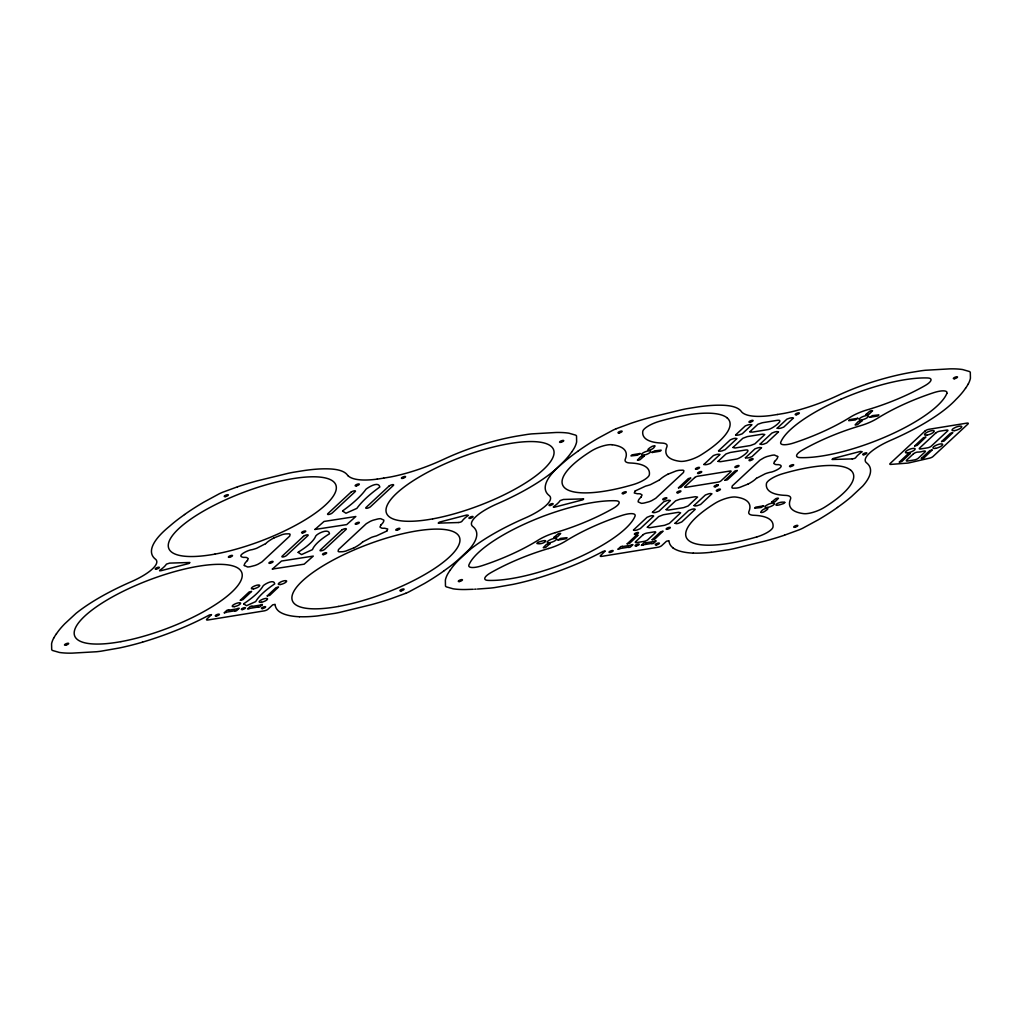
<?xml version="1.0" encoding="UTF-8"?>
<svg xmlns="http://www.w3.org/2000/svg" width="1022" height="1022" viewBox="0 0 1022 1022"><rect width="100%" height="100%" fill="white"/><g stroke="black" fill="none" stroke-linecap="round" stroke-linejoin="round"><path stroke-width="1.5" d="M56.44 633.742L58.522 630.906A143.591 41.506 -20.8 0 1 64.871 623.688L76.037 613.353A107.233 30.992 -20.8 0 1 131.11 581.774A37.392 10.808 -20.8 0 0 155.433 559.149A107.259 31.005 -20.8 0 1 169.192 526.573L170.406 525.525A143.591 41.506 -20.8 0 1 180.115 517.771L184.56 514.551M450.229 570.11L452.299 567.274A143.591 41.506 -20.8 0 1 458.648 560.069L469.826 549.721M571.771 451.89L569.701 454.726A143.591 41.506 -20.8 0 1 563.352 461.931L562.33 462.953A107.259 31.005 -20.8 0 1 497.126 503.859A37.392 10.808 -20.8 0 0 472.79 526.483A107.195 30.979 -20.8 0 1 468.894 549.772L457.818 560.107A143.591 41.506 -20.8 0 1 448.109 567.862L443.663 571.068M965.56 388.258L963.478 391.094A143.591 41.506 -20.8 0 1 957.129 398.312L956.107 399.321A107.259 31.005 -20.8 0 1 890.903 440.227A37.392 10.808 -20.8 0 0 866.567 462.851A107.195 30.979 -20.8 0 1 862.67 486.14L851.594 496.475A143.591 41.506 -20.8 0 1 841.885 504.229L837.44 507.449M247.375 560.554L248.269 558.6L246.724 557.565A14.64 4.229 -20.8 0 0 243.594 557.399C235.022 556.147 248.729 549.785 251.859 549.721A14.64 4.229 -20.8 0 0 256.714 548.265L265.452 543.742M380.848 525.065L379.954 527.033L381.5 528.067A14.64 4.229 -20.8 0 0 384.63 528.233L387.734 529.013L386.801 531.057M641.152 496.935L642.046 494.967L640.5 493.933A14.64 4.229 -20.8 0 0 637.37 493.767L634.253 492.987L635.199 490.943M774.625 461.446L773.731 463.4L775.276 464.435A14.64 4.229 -20.8 0 0 778.406 464.601C786.978 465.853 773.271 472.215 770.141 472.279A14.64 4.229 -20.8 0 0 765.286 473.735L756.548 478.258M386.827 531.044L376.364 535.911A14.64 4.229 -20.8 0 0 371.497 537.368L362.759 541.89M635.173 490.956L645.636 486.089A14.64 4.229 -20.8 0 0 650.503 484.632L659.228 480.11M262.13 604.807L260.086 606.71A2.325 0.664 -20.8 0 1 259.511 607.119L257.991 607.323A2.376 0.69 -20.8 0 1 258.247 607.004L249.687 608.397A2.325 0.664 -20.8 0 1 249.113 608.805L247.592 608.997A2.376 0.69 -20.8 0 1 247.848 608.69L249.892 606.787A2.325 0.664 -20.8 0 1 250.467 606.365L252 606.123A2.376 0.69 -20.8 0 1 251.731 606.493L260.291 605.101A2.325 0.664 -20.8 0 1 260.865 604.692L262.399 604.436A2.376 0.69 -20.8 0 1 262.13 604.807M578.337 450.932L573.917 454.138A143.591 41.506 -20.8 0 0 564.17 461.906L562.969 462.94A107.259 31.005 -20.8 0 0 549.184 495.529A37.392 10.808 -20.8 0 1 524.874 518.154A107.233 30.992 -20.8 0 0 469.801 549.734M538.057 542.375C552.353 537.099 543.589 545.429 536.882 543.474A2.887 0.83 -20.8 0 1 538.07 542.375M274.113 537.866L282.353 534.57A10.067 2.913 -20.8 0 1 285.611 533.906L289.034 533.803A8.879 2.568 -20.8 0 1 290.12 534.378L289.711 536.09L261.939 561.934L258.068 564.195A8.879 2.568 -20.8 0 1 255.015 565.447L250.428 566.635A10.067 2.913 -20.8 0 1 247.541 566.967L244.399 565.511M354.11 547.766L345.858 551.05A10.067 2.913 -20.8 0 1 342.613 551.714L339.189 551.829A8.879 2.568 -20.8 0 1 338.103 551.241L338.512 549.542L366.285 523.698L370.156 521.424A8.879 2.568 -20.8 0 1 373.196 520.185L377.795 518.984A10.067 2.913 -20.8 0 1 380.682 518.665L383.825 520.109A22.126 6.4 -20.8 0 1 380.746 525.078M667.89 474.234L676.142 470.95A10.067 2.913 -20.8 0 1 679.387 470.286L682.811 470.171A8.879 2.568 -20.8 0 1 683.897 470.759L683.488 472.458L655.715 498.302L651.844 500.576A8.879 2.568 -20.8 0 1 648.804 501.815L644.205 503.016A10.067 2.913 -20.8 0 1 641.318 503.335L638.175 501.891A22.126 6.4 -20.8 0 1 641.254 496.922M747.887 484.134L739.647 487.43A10.067 2.913 -20.8 0 1 736.389 488.094L732.966 488.197A8.879 2.568 -20.8 0 1 731.88 487.622L732.289 485.91L760.061 460.066L763.932 457.805A8.879 2.568 -20.8 0 1 766.973 456.553L771.572 455.365A10.067 2.913 -20.8 0 1 774.459 455.033L777.601 456.489M616.317 428.678L631.251 423.197A102.545 29.638 -20.8 0 1 651.091 417.232L682.096 409.656A79.231 22.906 -20.8 0 1 686.963 408.685L697.668 406.96A107.157 30.979 -20.8 0 1 722.528 405.249A86.627 25.039 -20.8 0 1 741.116 411.24L741.87 412.173A72.613 20.989 -20.8 0 0 770.933 415.507L777.474 414.485M405.683 593.322L390.749 598.803A102.545 29.638 -20.8 0 1 370.909 604.769L339.904 612.344A79.231 22.906 -20.8 0 1 335.037 613.328L317.42 615.947A107.195 30.979 -20.8 0 1 299.51 616.713M237.474 486.83L222.528 492.31A27.85 8.048 -20.8 0 0 219.36 493.728L203.8 502.172A131.761 38.082 -20.8 0 0 184.509 514.564M784.526 535.17L799.472 529.69A27.85 8.048 -20.8 0 0 802.64 528.272L818.2 519.828A131.761 38.082 -20.8 0 0 837.491 507.436M383.697 478.117L377.144 479.152M643.464 544.764L652.023 543.372A2.376 0.69 -20.8 0 0 651.781 543.691L653.288 543.5A2.325 0.664 -20.8 0 0 653.863 543.078L655.907 541.175A2.376 0.69 -20.8 0 0 656.162 540.868L654.757 540.996A2.325 0.664 -20.8 0 0 654.08 541.468L645.508 542.861A2.376 0.69 -20.8 0 0 645.763 542.554L644.243 542.746A2.325 0.664 -20.8 0 0 643.681 543.155L641.624 545.058A2.376 0.69 -20.8 0 0 641.382 545.378L642.889 545.173A2.325 0.664 -20.8 0 0 643.464 544.764M777.372 414.51L784.002 413.399A72.613 20.989 -20.8 0 0 833.99 397.251L837.555 395.629A86.627 25.039 -20.8 0 1 879.52 379.839A107.157 30.979 -20.8 0 1 910.385 372.532L921.129 370.782A79.231 22.906 -20.8 0 1 925.51 370.258L949.885 368.865A102.545 29.638 -20.8 0 1 962.583 369.542L969.482 371.523A27.85 8.048 -20.8 0 1 970.3 372.302L970.427 378.204A121.631 35.157 -20.8 0 1 968.294 383.953M383.595 478.13L390.225 477.031A72.613 20.989 -20.8 0 0 440.214 460.884L443.778 459.261A86.627 25.039 -20.8 0 1 485.744 443.471A107.157 30.979 -20.8 0 1 516.608 436.164L527.352 434.414A79.231 22.906 -20.8 0 1 531.734 433.89L556.109 432.485A102.545 29.638 -20.8 0 1 568.807 433.175L575.705 435.155A27.85 8.048 -20.8 0 1 576.523 435.934L576.638 441.836A121.631 35.157 -20.8 0 1 574.517 447.585A146.401 42.311 -20.8 0 1 571.758 451.89M711.197 552.314L728.814 549.695A79.231 22.906 -20.8 0 0 733.681 548.725L764.686 541.162A102.545 29.638 -20.8 0 0 784.526 535.196M477.466 589.055L490.266 588.11A79.231 22.906 -20.8 0 0 494.648 587.586L512.865 584.405A107.233 30.992 -20.8 0 0 536.32 578.516M476.073 589.132L474.668 589.209M473.263 589.272L465.891 589.515A102.545 29.638 -20.8 0 1 453.193 588.825L446.295 586.845A27.85 8.048 -20.8 0 1 445.477 586.066L445.362 580.164A121.631 35.157 -20.8 0 1 447.483 574.415A146.401 42.311 -20.8 0 1 450.242 570.11M852.144 458.904L832.56 459.491A2.759 0.792 -20.8 0 1 832.023 459.44L833.071 458.546A2.874 0.83 -20.8 0 1 833.811 458.329L860.409 451.417L862.172 451.711A30.634 8.853 -20.8 0 0 855.631 457.779L854.865 458.278A3.373 0.971 -20.8 0 1 852.207 458.865M458.367 522.536L438.783 523.123A2.759 0.792 -20.8 0 1 438.246 523.072L439.294 522.178A2.874 0.83 -20.8 0 1 440.035 521.961L466.632 515.05L468.395 515.343A30.634 8.853 -20.8 0 0 461.855 521.412L460.973 521.948A3.373 0.971 -20.8 0 1 458.431 522.498M553.451 507.053L553.605 506.657A30.634 8.853 -20.8 0 0 560.145 500.588L563.403 499.477L583.217 498.877A2.874 0.83 -20.8 0 1 583.69 498.915L582.847 499.771A2.759 0.792 -20.8 0 1 581.965 500.039L555.649 506.886A3.373 0.971 -20.8 0 1 553.451 507.091M654.808 445.937C654.131 450.421 641.612 452.414 652.125 446.371A2.581 0.741 -20.8 0 1 654.783 445.95M760.905 512.392C761.147 508.343 774.446 505.622 763.651 511.996A2.581 0.741 -20.8 0 1 760.994 512.418M348.093 475.805L347.288 474.872A86.627 25.039 -20.8 0 0 328.739 468.881A107.157 30.979 -20.8 0 0 303.892 470.593L293.186 472.305A79.231 22.906 -20.8 0 0 288.319 473.275L257.314 480.838A102.545 29.638 -20.8 0 0 237.474 486.804M784.768 502.326C777.768 500.754 769.553 508.649 783.606 503.539A2.887 0.83 -20.8 0 0 784.781 502.454L784.794 502.441M717.163 484.888A2.21 0.639 -20.8 0 1 718.172 484.952M377.144 479.139A72.613 20.989 -20.8 0 1 348.119 475.792M968.256 383.965A146.401 42.311 -20.8 0 1 965.534 388.271M711.21 552.276A107.195 30.979 -20.8 0 1 693.286 553.094M672.923 547.792A107.195 30.979 -20.8 0 1 668.976 540.676L666.433 541.264L661.758 545.595A2.977 0.856 -20.8 0 1 657.938 547.255L601.702 556.364A2.977 0.856 -20.8 0 1 600.617 555.483L605.292 550.986L603.184 551.343A107.233 30.992 -20.8 0 1 579.065 562.994A113.927 32.921 -20.8 0 1 536.256 578.541M693.248 553.132A113.927 32.921 -20.8 0 1 672.834 547.83M578.299 450.932A131.761 38.082 -20.8 0 1 597.487 438.54L613.136 430.096A27.85 8.048 -20.8 0 1 616.317 428.678M756.433 478.283A22.126 6.4 -20.8 0 1 747.951 484.147M777.742 456.438A22.126 6.4 -20.8 0 1 774.523 461.459M659.343 480.097A22.126 6.4 -20.8 0 1 667.826 474.221M244.258 565.562A22.126 6.4 -20.8 0 1 247.477 560.541M265.567 543.73A22.126 6.4 -20.8 0 1 274.049 537.853M362.657 541.903A22.126 6.4 -20.8 0 1 354.174 547.779M443.701 571.068A131.761 38.082 -20.8 0 1 424.513 583.46L408.864 591.904A27.85 8.048 -20.8 0 1 405.683 593.322M299.472 616.764A113.927 32.921 -20.8 0 1 279.057 611.45A107.233 30.992 -20.8 0 1 275.097 604.347L272.721 604.845L267.968 609.227A2.977 0.856 -20.8 0 1 264.161 610.888L207.926 619.984A2.977 0.856 -20.8 0 1 206.84 619.115L211.516 614.618L209.408 614.976A107.233 30.992 -20.8 0 1 185.289 626.627A113.927 32.921 -20.8 0 1 142.467 642.161M142.531 642.148A107.233 30.992 -20.8 0 1 119.165 648.012L100.871 651.218A79.231 22.906 -20.8 0 1 96.49 651.742L72.115 653.135A102.545 29.638 -20.8 0 1 59.417 652.458L52.518 650.477A27.85 8.048 -20.8 0 1 51.7 649.698L51.573 643.796A121.631 35.157 -20.8 0 1 53.706 638.047M53.744 638.035A146.401 42.311 -20.8 0 1 56.466 633.729M550.092 543.627L545.927 547.23A2.581 0.741 -20.8 0 1 543.257 547.651L546.502 544.292L550.092 543.627M553.847 537.483L557.45 536.857L560.708 533.484A2.581 0.741 -20.8 0 0 558.025 533.918L553.86 537.444M644.205 456.08L640.028 459.696A2.581 0.741 -20.8 0 1 637.37 460.117L640.602 456.745L644.205 456.08M771.572 502.249L775.085 501.687L778.496 498.289A2.581 0.741 -20.8 0 0 775.762 498.685L771.61 502.16M861.929 420.847L857.752 424.449A2.581 0.741 -20.8 0 1 855.095 424.871L858.327 421.511L861.929 420.847M865.685 414.702L869.185 414.14L872.596 410.742A2.581 0.741 -20.8 0 0 869.863 411.138L865.698 414.664M558.012 540.05L565.881 538.786A2.887 0.83 -20.8 0 0 567.044 537.687L560.541 538.39L558.025 539.999M640.04 453.513L637.511 455.212L630.983 455.927A2.887 0.83 -20.8 0 1 632.171 454.828L640.04 453.513M652.125 452.503L659.982 451.239A2.887 0.83 -20.8 0 0 661.157 450.14L654.54 450.881L652.125 452.503M763.664 505.826L755.795 507.142A2.887 0.83 -20.8 0 0 754.619 508.228L761.135 507.525L763.626 505.967M857.765 418.279L855.35 419.953L848.72 420.694A2.887 0.83 -20.8 0 1 849.908 419.595L857.765 418.279M869.85 417.27L877.719 415.992A2.887 0.83 -20.8 0 0 878.882 414.906L872.379 415.609L869.863 417.219M633.499 529.996L634.688 530.392A6.094 1.763 -20.8 0 0 636.757 530.086L640.257 528.655L653.697 516.059L652.509 515.663A6.094 1.763 -20.8 0 0 650.439 515.969L647.054 517.298L633.499 529.996M647.335 527.237L649.277 527.748A8.176 2.363 -20.8 0 0 650.414 527.608L663.546 525.487A8.176 2.363 -20.8 0 0 664.811 525.231L669.321 523.456L680.639 512.814L678.71 512.303A8.176 2.363 -20.8 0 0 677.56 512.444L664.441 514.564A8.176 2.363 -20.8 0 0 663.176 514.82L658.666 516.595L647.335 527.237M675.069 523.264L676.245 523.66A6.094 1.763 -20.8 0 0 678.314 523.353L681.815 521.923L695.254 509.326L694.079 508.93A6.094 1.763 -20.8 0 0 691.996 509.237L688.624 510.566L675.069 523.264M272.376 569.05L304.16 564.182L313.294 556.096L281.497 561.04L272.376 569.05M314.917 529.473L346.714 524.593L355.835 516.506L324.051 521.45L314.917 529.473M703.851 464.499L705.525 464.716A8.546 2.466 -20.8 0 0 707.671 464.346L710.418 463.375L719.973 454.445L718.3 454.228A8.546 2.466 -20.8 0 0 716.167 454.586L713.407 455.569L703.851 464.499M718.044 461.382L720.28 461.688A11.472 3.309 -20.8 0 0 721.443 461.535L734.575 459.402A11.472 3.309 -20.8 0 0 735.814 459.172C739.762 459.197 753.329 448.913 745.664 450.012A11.472 3.309 -20.8 0 0 744.501 450.178L731.369 452.299A11.472 3.309 -20.8 0 0 730.13 452.529L726.016 453.934L718.096 461.305M745.408 457.767L747.095 457.997A8.546 2.466 -20.8 0 0 749.228 457.626L751.988 456.642L761.543 447.725L759.857 447.495A8.546 2.466 -20.8 0 0 757.724 447.866L754.977 448.85L745.408 457.767M240.323 600.259L242.84 599.71L251.642 591.368L249.138 591.981L240.362 600.182M267.24 595.903L269.757 595.353L278.559 587.011L275.991 587.676L267.24 595.903M627.189 543.819L629.693 543.27L638.137 535.183L635.658 535.86L627.189 543.819M652.151 539.782L654.655 539.233L663.099 531.146L660.557 531.874L652.177 539.705M678.467 487.839L680.984 487.29L690.808 477.989L688.304 478.615L678.48 487.801M724.968 480.314L727.472 479.765L737.309 470.465L734.792 471.091L724.968 480.276M899.36 462.059L901.864 461.51L910.308 453.423L907.83 454.1L899.36 462.059M914.639 445.962L917.143 445.413L925.932 437.02L923.39 437.735L914.639 445.962M921.384 458.495L923.888 457.945L932.319 449.859L929.79 450.587L921.41 458.418M941.556 441.606L944.06 441.057L952.849 432.664L950.371 433.328L941.581 441.53M735.61 434.938L737.284 435.18A8.406 2.427 -20.8 0 0 739.417 434.81L742.189 433.826L751.911 424.743L750.237 424.513A8.406 2.427 -20.8 0 0 748.104 424.884L745.332 425.867L735.61 434.938M749.829 431.821L752.051 432.127A11.28 3.258 -20.8 0 0 753.214 431.974L766.334 429.853A11.28 3.258 -20.8 0 0 767.586 429.623C771.572 429.623 785.279 419.237 777.589 420.31A11.28 3.258 -20.8 0 0 776.426 420.464L763.306 422.584A11.28 3.258 -20.8 0 0 762.054 422.827L757.928 424.245L749.88 431.731M777.18 428.218L778.841 428.448A8.406 2.427 -20.8 0 0 780.987 428.09L783.746 427.094L793.468 418.024L791.807 417.781A8.406 2.427 -20.8 0 0 789.661 418.151L786.902 419.148L777.18 428.218M224.329 612.817L225.977 612.497A2.376 0.69 -20.8 0 0 226.437 612.152L234.996 610.773A2.325 0.664 -20.8 0 0 234.728 611.13L236.376 610.811A2.376 0.69 -20.8 0 0 236.836 610.466L238.88 608.563A2.325 0.664 -20.8 0 0 239.161 608.205L237.5 608.524A2.376 0.69 -20.8 0 0 237.053 608.869L228.481 610.249A2.325 0.664 -20.8 0 0 228.762 609.879L227.101 610.198A2.376 0.69 -20.8 0 0 226.654 610.543L224.597 612.446A2.325 0.664 -20.8 0 0 224.329 612.817M618.106 549.184L619.766 548.865A2.376 0.69 -20.8 0 0 620.213 548.52L628.786 547.14A2.325 0.664 -20.8 0 0 628.504 547.511L630.165 547.192A2.376 0.69 -20.8 0 0 630.612 546.847L632.656 544.943A2.325 0.664 -20.8 0 0 632.937 544.573L631.277 544.892A2.376 0.69 -20.8 0 0 630.83 545.237L622.257 546.617A2.325 0.664 -20.8 0 0 622.539 546.259L620.878 546.578A2.376 0.69 -20.8 0 0 620.431 546.923L618.387 548.827A2.325 0.664 -20.8 0 0 618.106 549.184M159.598 570.532L159.7 570.698A3.373 0.971 -20.8 0 0 161.885 570.48L188.189 563.671A2.759 0.792 -20.8 0 0 189.07 563.403L189.913 562.534A2.874 0.83 -20.8 0 0 189.44 562.509L169.626 563.109L166.433 564.131A30.634 8.853 -20.8 0 1 159.841 570.289L159.598 570.532M243.747 603.887L246.532 605.714L255.679 601.6A75.602 21.858 -20.8 0 1 274.739 583.869C274.19 578.848 265.26 583.779 263.242 585.695A75.602 21.858 -20.8 0 1 244.156 603.465L243.747 603.887M342.587 511.051L345.934 513.248L356.882 508.368A120.519 34.837 -20.8 0 1 379.852 486.983C378.664 481.107 369.07 486.753 365.978 489.231A120.519 34.837 -20.8 0 1 342.996 510.604L342.613 511M298.13 552.404L301.592 554.588L312.476 549.619A51.637 14.921 -20.8 0 1 329.48 533.791C329.237 528.042 318.021 532.986 315.734 536.013A51.637 14.921 -20.8 0 1 298.731 551.842L298.181 552.302M652.432 512.329L653.722 512.686A7.231 2.095 -20.8 0 0 655.792 512.367L659.011 511.192L670.381 500.537L669.078 500.256A7.231 2.095 -20.8 0 0 666.996 500.576L663.776 501.751L652.483 512.252M666.165 509.646L668.247 510.093A9.696 2.798 -20.8 0 0 669.397 509.952L682.53 507.819A9.696 2.798 -20.8 0 0 683.782 507.576L688.074 506.005L697.553 497.075L695.445 496.73A9.696 2.798 -20.8 0 0 694.296 496.871L681.176 499.004A9.696 2.798 -20.8 0 0 679.911 499.234L675.619 500.806L666.165 509.646M693.989 505.609L695.279 505.954A7.231 2.095 -20.8 0 0 697.362 505.647L700.581 504.472L711.938 493.818L710.635 493.524A7.231 2.095 -20.8 0 0 708.553 493.843L705.333 495.018L694.04 505.52M718.53 450.843L720.05 451.2A6.937 2.006 -20.8 0 0 722.196 450.83L725.122 449.706L736.964 438.591L735.418 438.297A6.937 2.006 -20.8 0 0 733.272 438.668L730.36 439.805L718.581 450.753M732.966 447.508L735.01 447.994A9.3 2.696 -20.8 0 0 736.159 447.84L749.279 445.72A9.3 2.696 -20.8 0 0 750.544 445.477L754.888 443.855L764.775 434.542L762.706 434.158A9.3 2.696 -20.8 0 0 761.556 434.299L748.436 436.42A9.3 2.696 -20.8 0 0 747.171 436.662L742.828 438.285L733.042 447.393M760.087 444.11L761.62 444.481A6.937 2.006 -20.8 0 0 763.753 444.11L766.679 442.973L778.534 431.859L776.976 431.578A6.937 2.006 -20.8 0 0 774.842 431.948L771.917 433.073L760.138 444.033M303.457 536.358L282.187 556.16A2.683 0.779 -20.8 0 0 283.158 556.939A2.683 0.779 -20.8 0 0 286.582 555.444L307.865 535.656A2.683 0.779 -20.8 0 0 306.881 534.864A2.683 0.779 -20.8 0 0 303.457 536.358M350.776 492.349L327.858 513.657A2.683 0.779 -20.8 0 0 328.841 514.449A2.683 0.779 -20.8 0 0 332.265 512.955L355.183 491.633A2.683 0.779 -20.8 0 0 354.2 490.854A2.683 0.779 -20.8 0 0 350.776 492.349M341.629 530.188L320.359 549.977A2.683 0.779 -20.8 0 0 321.33 550.769A2.683 0.779 -20.8 0 0 324.753 549.261L346.036 529.473A2.683 0.779 -20.8 0 0 345.053 528.693A2.683 0.779 -20.8 0 0 341.629 530.188M388.948 486.165L366.029 507.487A2.683 0.779 -20.8 0 0 367.013 508.266A2.683 0.779 -20.8 0 0 370.437 506.771L393.355 485.45A2.683 0.779 -20.8 0 0 392.371 484.671A2.683 0.779 -20.8 0 0 388.948 486.165M694.781 477.504L684.893 486.702A2.236 0.652 -20.8 0 0 685.711 487.353L718.134 482.116A2.236 0.652 -20.8 0 0 720.995 480.864L730.883 471.666A2.236 0.652 -20.8 0 0 730.066 471.014L697.643 476.252A2.236 0.652 -20.8 0 0 694.781 477.504M643.132 534.723L635.633 541.711A2.977 0.856 -20.8 0 0 636.719 542.58L644.052 541.392A2.977 0.856 -20.8 0 0 647.859 539.731L655.37 532.743A2.977 0.856 -20.8 0 0 654.284 531.874L646.939 533.062A2.977 0.856 -20.8 0 0 643.132 534.723M925.127 430.939L890.149 463.49A2.977 0.856 -20.8 0 0 890.826 464.41L907.549 463.107A5.953 1.725 -20.8 0 0 909.248 462.825L929.611 458.137A2.977 0.856 -20.8 0 0 932.971 456.553L967.949 424.015A2.977 0.856 -20.8 0 0 966.876 423.134L928.947 429.278A2.977 0.856 -20.8 0 0 925.127 430.939M913.451 453.794L906.642 460.143A2.977 0.856 -20.8 0 0 907.715 461.011L914.447 459.926A2.977 0.856 -20.8 0 0 918.254 458.252L925.076 451.916A2.977 0.856 -20.8 0 0 923.007 451.277A8.202 2.376 -20.8 0 1 918.063 452.069A2.977 0.856 -20.8 0 0 913.451 453.794M935.96 432.855L919.596 448.083A2.977 0.856 -20.8 0 0 920.681 448.952L927.401 447.866A2.977 0.856 -20.8 0 0 931.221 446.205L947.586 430.977A2.977 0.856 -20.8 0 0 946.5 430.109L939.767 431.195A2.977 0.856 -20.8 0 0 935.96 432.855M750.071 422.239A2.236 0.652 -20.8 0 0 753.099 420.54A2.236 0.652 -20.8 0 0 749.841 421.128A2.236 0.652 -20.8 0 0 750.071 422.239M796.317 414.753A2.236 0.652 -20.8 0 0 799.345 413.054A2.236 0.652 -20.8 0 0 796.087 413.642A2.236 0.652 -20.8 0 0 796.317 414.753M610.134 552.429A2.236 0.652 -20.8 0 0 613.162 550.73A2.236 0.652 -20.8 0 0 609.904 551.318A2.236 0.652 -20.8 0 0 610.134 552.429M656.38 544.943A2.236 0.652 -20.8 0 0 659.407 543.244A2.236 0.652 -20.8 0 0 656.15 543.832A2.236 0.652 -20.8 0 0 656.38 544.943M790.696 466.569A2.236 0.652 -20.8 0 0 793.685 464.857A2.236 0.652 -20.8 0 0 790.389 465.483A2.236 0.652 -20.8 0 0 790.696 466.569M636.208 545.94A2.236 0.652 -20.8 0 0 639.235 544.241A2.236 0.652 -20.8 0 0 635.978 544.828A2.236 0.652 -20.8 0 0 636.208 545.94M667.289 529.243A2.236 0.652 -20.8 0 0 670.317 527.544A2.236 0.652 -20.8 0 0 667.059 528.131A2.236 0.652 -20.8 0 0 667.289 529.243M635.48 534.391A2.236 0.652 -20.8 0 0 638.507 532.692A2.236 0.652 -20.8 0 0 635.25 533.28A2.236 0.652 -20.8 0 0 635.48 534.391M696.506 469.251A2.236 0.652 -20.8 0 0 699.533 467.552A2.236 0.652 -20.8 0 0 696.276 468.153A2.236 0.652 -20.8 0 0 696.506 469.251M750.084 460.577A2.236 0.652 -20.8 0 0 753.125 458.878A2.236 0.652 -20.8 0 0 749.867 459.478A2.236 0.652 -20.8 0 0 750.084 460.577M717.406 490.994A2.236 0.652 -20.8 0 0 720.433 489.283A2.236 0.652 -20.8 0 0 717.176 489.883A2.236 0.652 -20.8 0 0 717.406 490.994M663.815 499.656A2.236 0.652 -20.8 0 0 666.855 497.957A2.236 0.652 -20.8 0 0 663.597 498.557A2.236 0.652 -20.8 0 0 663.815 499.656M736.07 467.412A2.223 0.639 -20.8 0 0 739.034 465.713A2.223 0.639 -20.8 0 0 735.751 466.339A2.223 0.639 -20.8 0 0 736.07 467.412M698.754 473.454A2.223 0.639 -20.8 0 0 701.731 471.755A2.223 0.639 -20.8 0 0 698.448 472.381A2.223 0.639 -20.8 0 0 698.754 473.454M715.259 486.766A2.236 0.639 -20.8 0 0 718.249 485.067A2.236 0.639 -20.8 0 0 714.953 485.693A2.236 0.639 -20.8 0 0 715.259 486.766M677.956 492.796A2.223 0.639 -20.8 0 0 680.92 491.097A2.223 0.639 -20.8 0 0 677.65 491.723A2.223 0.639 -20.8 0 0 677.956 492.796M550.143 505.494A2.236 0.652 -20.8 0 0 553.132 503.795A2.236 0.652 -20.8 0 0 549.836 504.421A2.236 0.652 -20.8 0 0 550.143 505.494M619.14 432.97A2.236 0.652 -20.8 0 0 622.13 431.271A2.236 0.652 -20.8 0 0 618.834 431.897A2.236 0.652 -20.8 0 0 619.14 432.97M459.466 581.531A2.236 0.652 -20.8 0 0 462.455 579.819A2.236 0.652 -20.8 0 0 459.159 580.445A2.236 0.652 -20.8 0 0 459.466 581.531M623.292 493.664A2.236 0.652 -20.8 0 0 626.282 491.952A2.236 0.652 -20.8 0 0 622.986 492.578A2.236 0.652 -20.8 0 0 623.292 493.664M214.927 554.116A89.361 25.831 -20.8 0 0 336.174 486.089A89.361 25.831 -20.8 0 0 205.805 509.774A89.361 25.831 -20.8 0 0 214.927 554.116M120.915 641.637A89.361 25.831 -20.8 0 0 242.061 573.598A89.361 25.831 -20.8 0 0 111.602 597.372A89.361 25.831 -20.8 0 0 120.915 641.637M338.55 606.429A89.361 25.831 -20.8 0 0 459.798 538.402A89.361 25.831 -20.8 0 0 329.429 562.087A89.361 25.831 -20.8 0 0 338.55 606.429M432.651 518.882A89.361 25.831 -20.8 0 0 553.898 450.855A89.361 25.831 -20.8 0 0 423.53 474.54A89.361 25.831 -20.8 0 0 432.651 518.882M229.516 557.284A2.236 0.652 -20.8 0 0 232.505 555.585A2.236 0.652 -20.8 0 0 229.209 556.211A2.236 0.652 -20.8 0 0 229.516 557.284M65.689 645.163A2.236 0.652 -20.8 0 0 68.666 643.451A2.236 0.652 -20.8 0 0 65.37 644.077A2.236 0.652 -20.8 0 0 65.689 645.163M225.364 496.603A2.236 0.652 -20.8 0 0 228.353 494.904A2.236 0.652 -20.8 0 0 225.057 495.529A2.236 0.652 -20.8 0 0 225.364 496.603M156.366 569.126A2.236 0.652 -20.8 0 0 159.355 567.414A2.236 0.652 -20.8 0 0 156.059 568.053A2.236 0.652 -20.8 0 0 156.366 569.126M270.038 563.288A2.236 0.652 -20.8 0 0 273.066 561.589A2.236 0.652 -20.8 0 0 269.808 562.177A2.236 0.652 -20.8 0 0 270.038 563.288M323.629 554.614A2.236 0.652 -20.8 0 0 326.657 552.915A2.236 0.652 -20.8 0 0 323.399 553.515A2.236 0.652 -20.8 0 0 323.629 554.614M356.308 524.209A2.236 0.652 -20.8 0 0 359.348 522.51A2.236 0.652 -20.8 0 0 356.078 523.098A2.236 0.652 -20.8 0 0 356.308 524.209M302.729 532.884A2.236 0.652 -20.8 0 0 305.757 531.185A2.236 0.652 -20.8 0 0 302.499 531.772A2.236 0.652 -20.8 0 0 302.729 532.884M242.431 609.559A2.236 0.652 -20.8 0 0 245.459 607.86A2.236 0.652 -20.8 0 0 242.201 608.46A2.236 0.652 -20.8 0 0 242.431 609.559M470.069 518.358A2.236 0.652 -20.8 0 0 473.058 516.647A2.236 0.652 -20.8 0 0 469.762 517.285A2.236 0.652 -20.8 0 0 470.069 518.358M560.746 442.334A2.236 0.652 -20.8 0 0 563.735 440.623A2.236 0.652 -20.8 0 0 560.439 441.248A2.236 0.652 -20.8 0 0 560.746 442.334M401.071 590.882A2.236 0.652 -20.8 0 0 404.06 589.17A2.236 0.652 -20.8 0 0 400.765 589.796A2.236 0.652 -20.8 0 0 401.071 590.882M396.919 530.201A2.236 0.652 -20.8 0 0 399.909 528.489A2.236 0.652 -20.8 0 0 396.613 529.115A2.236 0.652 -20.8 0 0 396.919 530.201M262.603 608.575A2.236 0.652 -20.8 0 0 265.631 606.864A2.236 0.652 -20.8 0 0 262.373 607.464A2.236 0.652 -20.8 0 0 262.603 608.575M216.357 616.049A2.236 0.652 -20.8 0 0 219.385 614.35A2.236 0.652 -20.8 0 0 216.127 614.95A2.236 0.652 -20.8 0 0 216.357 616.049M402.54 478.385A2.236 0.652 -20.8 0 0 405.568 476.686A2.236 0.652 -20.8 0 0 402.31 477.274A2.236 0.652 -20.8 0 0 402.54 478.385M356.295 485.872A2.236 0.652 -20.8 0 0 359.322 484.173A2.236 0.652 -20.8 0 0 356.065 484.76A2.236 0.652 -20.8 0 0 356.295 485.872M253.66 588.838A4.471 1.29 -20.8 0 0 259.729 585.44A4.471 1.29 -20.8 0 0 253.213 586.628A4.471 1.29 -20.8 0 0 253.66 588.838M234.575 606.608A4.471 1.29 -20.8 0 0 240.63 603.197A4.471 1.29 -20.8 0 0 234.115 604.385A4.471 1.29 -20.8 0 0 234.575 606.608M280.577 584.482A4.471 1.29 -20.8 0 0 286.645 581.084A4.471 1.29 -20.8 0 0 280.13 582.272A4.471 1.29 -20.8 0 0 280.577 584.482M261.491 602.252A4.471 1.29 -20.8 0 0 267.547 598.841A4.471 1.29 -20.8 0 0 261.032 600.029A4.471 1.29 -20.8 0 0 261.491 602.252M767.675 507.449A5.059 1.469 -20.8 0 0 774.446 503.578A5.059 1.469 -20.8 0 0 766.985 504.996A5.059 1.469 -20.8 0 0 767.675 507.449M549.951 542.682A5.059 1.469 -20.8 0 0 556.722 538.811A5.059 1.469 -20.8 0 0 549.248 540.229A5.059 1.469 -20.8 0 0 549.951 542.682M644.052 455.135A5.059 1.469 -20.8 0 0 650.822 451.264A5.059 1.469 -20.8 0 0 643.349 452.695A5.059 1.469 -20.8 0 0 644.052 455.135M861.789 419.901A5.059 1.469 -20.8 0 0 868.547 416.031A5.059 1.469 -20.8 0 0 861.086 417.449A5.059 1.469 -20.8 0 0 861.789 419.901M794.848 527.25A2.236 0.652 -20.8 0 0 797.837 525.551A2.236 0.652 -20.8 0 0 794.541 526.177A2.236 0.652 -20.8 0 0 794.848 527.25M954.535 378.702A2.236 0.652 -20.8 0 0 957.512 376.99A2.236 0.652 -20.8 0 0 954.216 377.616A2.236 0.652 -20.8 0 0 954.535 378.702M863.846 454.726A2.236 0.652 -20.8 0 0 866.835 453.027A2.236 0.652 -20.8 0 0 863.539 453.653A2.236 0.652 -20.8 0 0 863.846 454.726M548.699 548.482A22.343 6.451 -20.8 0 0 565.677 541.072A84.89 24.541 -20.8 0 1 621.913 515.446A14.896 4.305 -20.8 0 1 635.02 516.212A89.348 25.831 -20.8 0 1 574.939 559.085A89.348 25.831 -20.8 0 1 488.107 580.394A14.896 4.305 -20.8 0 1 490.764 572.742A84.89 24.541 -20.8 0 1 548.699 548.482M555.253 532.666A22.343 6.451 -20.8 0 0 538.275 540.089A84.89 24.541 -20.8 0 1 482.026 565.703A14.896 4.305 -20.8 0 1 468.919 564.936A89.348 25.831 -20.8 0 1 529 522.063A89.348 25.831 -20.8 0 1 615.844 500.767A14.896 4.305 -20.8 0 1 613.174 508.407A84.89 24.541 -20.8 0 1 555.24 532.666M756.842 536.908A14.896 4.305 -20.8 0 0 772.977 527.071A84.89 24.541 -20.8 0 0 753.776 515.292A22.343 6.451 -20.8 0 1 748.96 511.409A84.89 24.541 -20.8 0 0 735.699 497.037A14.896 4.305 -20.8 0 0 715.093 503.258A89.348 25.831 -20.8 0 0 688.879 540.651A89.348 25.831 -20.8 0 0 756.855 536.895M850.534 470.031A89.348 25.831 -20.8 0 0 782.558 473.774A14.896 4.305 -20.8 0 0 766.436 483.61A84.89 24.541 -20.8 0 0 785.637 495.389A22.343 6.451 -20.8 0 1 790.453 499.273A84.89 24.541 -20.8 0 0 803.701 513.644A14.896 4.305 -20.8 0 0 824.32 507.423A89.348 25.831 -20.8 0 0 850.534 470.031M946.857 393.432A14.896 4.305 -20.8 0 0 933.75 392.665A84.89 24.541 -20.8 0 0 877.502 418.292A22.343 6.451 -20.8 0 1 860.537 425.701A84.89 24.541 -20.8 0 0 802.602 449.961A14.896 4.305 -20.8 0 0 799.932 457.613A89.348 25.831 -20.8 0 0 886.777 436.305A89.348 25.831 -20.8 0 0 946.845 393.432M840.838 399.283A89.348 25.831 -20.8 0 0 780.77 442.156A14.896 4.305 -20.8 0 0 793.864 442.922A84.89 24.541 -20.8 0 0 850.112 417.295A22.343 6.451 -20.8 0 1 867.078 409.886A84.89 24.541 -20.8 0 0 925.012 385.626A14.896 4.305 -20.8 0 0 927.682 377.974A89.348 25.831 -20.8 0 0 840.838 399.283M612.076 444.723A14.896 4.305 -20.8 0 0 591.457 450.945A89.348 25.831 -20.8 0 0 565.255 488.337A89.348 25.831 -20.8 0 0 633.231 484.581A14.896 4.305 -20.8 0 0 649.34 474.757A84.89 24.541 -20.8 0 0 630.152 462.992A22.343 6.451 -20.8 0 1 625.323 459.095A84.89 24.541 -20.8 0 0 612.076 444.723M726.91 417.717A89.348 25.831 -20.8 0 0 658.934 421.473A14.896 4.305 -20.8 0 0 642.8 431.297A84.89 24.541 -20.8 0 0 662.001 443.075A22.343 6.451 -20.8 0 1 666.829 446.959A84.89 24.541 -20.8 0 0 680.077 461.331A14.896 4.305 -20.8 0 0 700.696 455.122A89.348 25.831 -20.8 0 0 726.91 417.717M935.628 448.364A5.212 1.507 -20.8 0 0 942.693 444.404A5.212 1.507 -20.8 0 0 935.092 445.784A5.212 1.507 -20.8 0 0 935.628 448.364M954.714 430.607A5.212 1.507 -20.8 0 0 961.791 426.634A5.212 1.507 -20.8 0 0 954.19 428.014A5.212 1.507 -20.8 0 0 954.714 430.607M927.184 435.065A5.212 1.507 -20.8 0 0 934.261 431.092A5.212 1.507 -20.8 0 0 926.66 432.472A5.212 1.507 -20.8 0 0 927.184 435.065M908.098 452.823A5.212 1.507 -20.8 0 0 915.163 448.85A5.212 1.507 -20.8 0 0 907.562 450.242A5.212 1.507 -20.8 0 0 908.098 452.823"/></g></svg>
